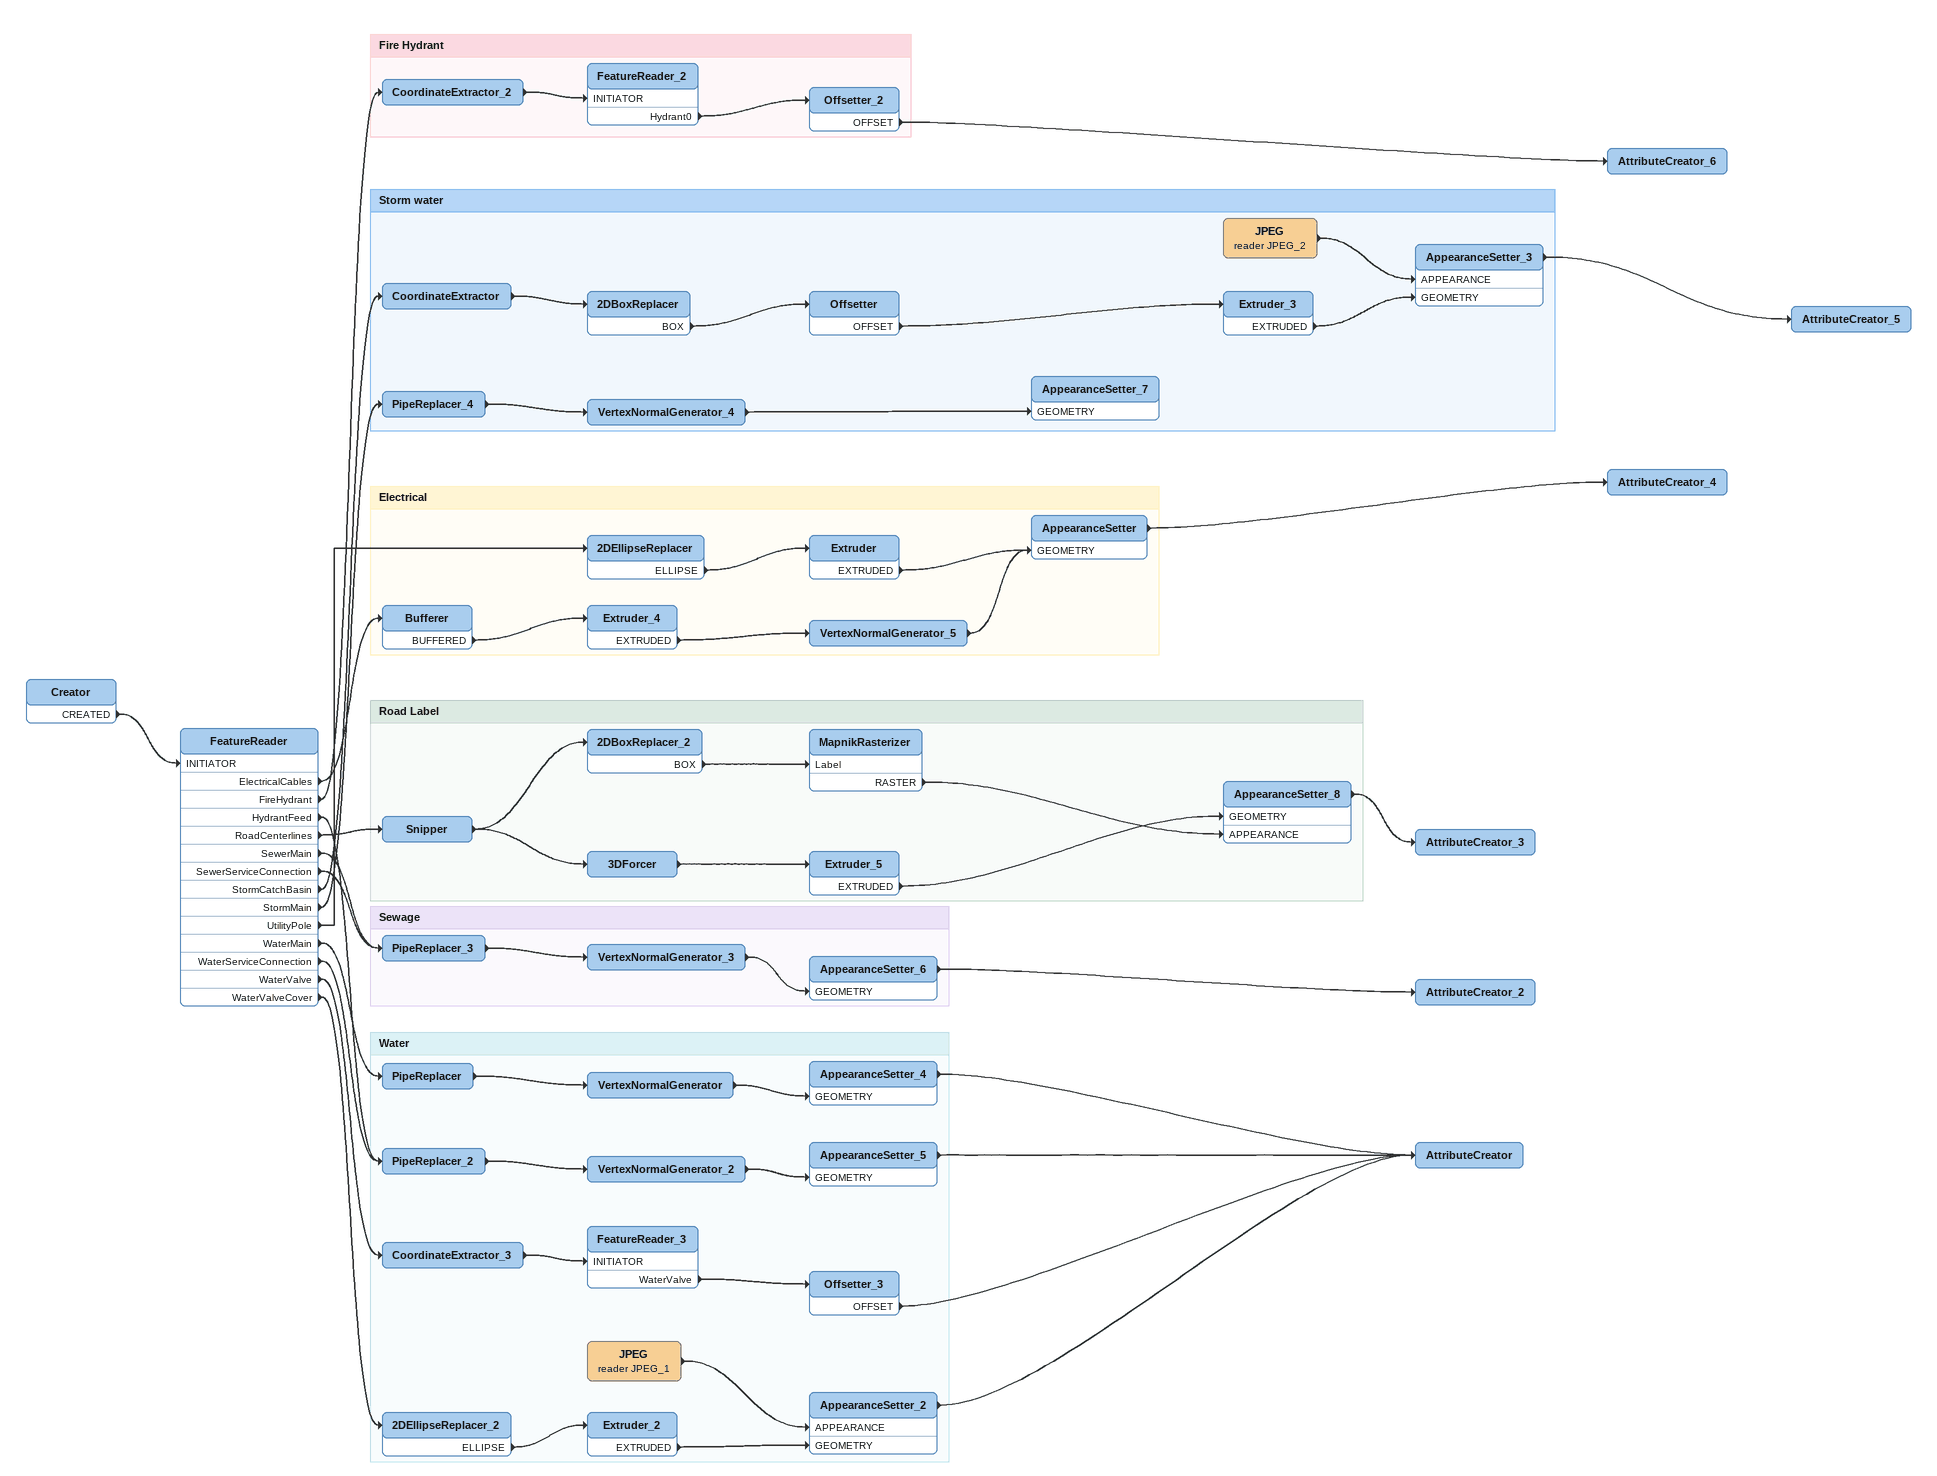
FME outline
Creator
    CREATED -> FeatureReader [INITIATOR]
FeatureReader
    ElectricalCables -> Bufferer
    FireHydrant -> CoordinateExtractor_2
    HydrantFeed -> PipeReplacer_2
    RoadCenterlines -> Snipper
    SewerMain -> PipeReplacer_3
    SewerServiceConnection -> PipeReplacer_3
    StormCatchBasin -> CoordinateExtractor
    StormMain -> PipeReplacer_4
    UtilityPole -> 2DEllipseReplacer
    WaterMain -> PipeReplacer
    WaterServiceConnection -> PipeReplacer_2
    WaterValve -> CoordinateExtractor_3
    WaterValveCover -> 2DEllipseReplacer_2
AttributeCreator_6
AttributeCreator_4
AttributeCreator_3
AttributeCreator_2
AttributeCreator
AttributeCreator_5

Bookmark: Fire Hydrant
CoordinateExtractor_2
    -> FeatureReader_2 [INITIATOR]
FeatureReader_2
    Hydrant0 -> Offsetter_2
Offsetter_2
    OFFSET -> AttributeCreator_6

Bookmark: Storm water
CoordinateExtractor
    -> 2DBoxReplacer
2DBoxReplacer
    BOX -> Offsetter
Offsetter
    OFFSET -> Extruder_3
Extruder_3
    EXTRUDED -> AppearanceSetter_3 [GEOMETRY]
PipeReplacer_4
    -> VertexNormalGenerator_4
VertexNormalGenerator_4
    -> AppearanceSetter_7 [GEOMETRY]
AppearanceSetter_7
JPEG (reader JPEG_2)
    -> AppearanceSetter_3 [APPEARANCE]
AppearanceSetter_3
    -> AttributeCreator_5

Bookmark: Electrical
2DEllipseReplacer
    ELLIPSE -> Extruder
Extruder
    EXTRUDED -> AppearanceSetter [GEOMETRY]
Bufferer
    BUFFERED -> Extruder_4
Extruder_4
    EXTRUDED -> VertexNormalGenerator_5
VertexNormalGenerator_5
    -> AppearanceSetter [GEOMETRY]
AppearanceSetter
    -> AttributeCreator_4

Bookmark: Road Label
Snipper
    -> 3DForcer
    -> 2DBoxReplacer_2
2DBoxReplacer_2
    BOX -> MapnikRasterizer [Label]
MapnikRasterizer
    RASTER -> AppearanceSetter_8 [APPEARANCE]
3DForcer
    -> Extruder_5
Extruder_5
    EXTRUDED -> AppearanceSetter_8 [GEOMETRY]
AppearanceSetter_8
    -> AttributeCreator_3

Bookmark: Sewage
PipeReplacer_3
    -> VertexNormalGenerator_3
VertexNormalGenerator_3
    -> AppearanceSetter_6 [GEOMETRY]
AppearanceSetter_6
    -> AttributeCreator_2

Bookmark: Water
PipeReplacer
    -> VertexNormalGenerator
VertexNormalGenerator
    -> AppearanceSetter_4 [GEOMETRY]
AppearanceSetter_4
    -> AttributeCreator
PipeReplacer_2
    -> VertexNormalGenerator_2
VertexNormalGenerator_2
    -> AppearanceSetter_5 [GEOMETRY]
AppearanceSetter_5
    -> AttributeCreator
CoordinateExtractor_3
    -> FeatureReader_3 [INITIATOR]
FeatureReader_3
    WaterValve -> Offsetter_3
Offsetter_3
    OFFSET -> AttributeCreator
2DEllipseReplacer_2
    ELLIPSE -> Extruder_2
Extruder_2
    EXTRUDED -> AppearanceSetter_2 [GEOMETRY]
JPEG (reader JPEG_1)
    -> AppearanceSetter_2 [APPEARANCE]
AppearanceSetter_2
    -> AttributeCreator
